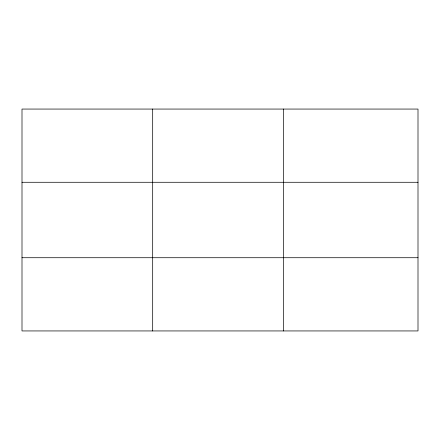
<?xml version="1.0" encoding="UTF-8"?>
<svg xmlns="http://www.w3.org/2000/svg" width="440" height="440" viewBox="0 0 440 440"><rect width="100%" height="100%" fill="white"/><g stroke="black" fill="none" stroke-linecap="round" stroke-linejoin="round"><path stroke-width="0.66" d="M152.68 109.059L152.68 330.941M283.36 109.059L283.36 330.941M418 257.719L418 330.941L22 330.941L22 109.059L418 109.059L418 257.719L22 257.719M22 182.281L418 182.281"/></g></svg>
